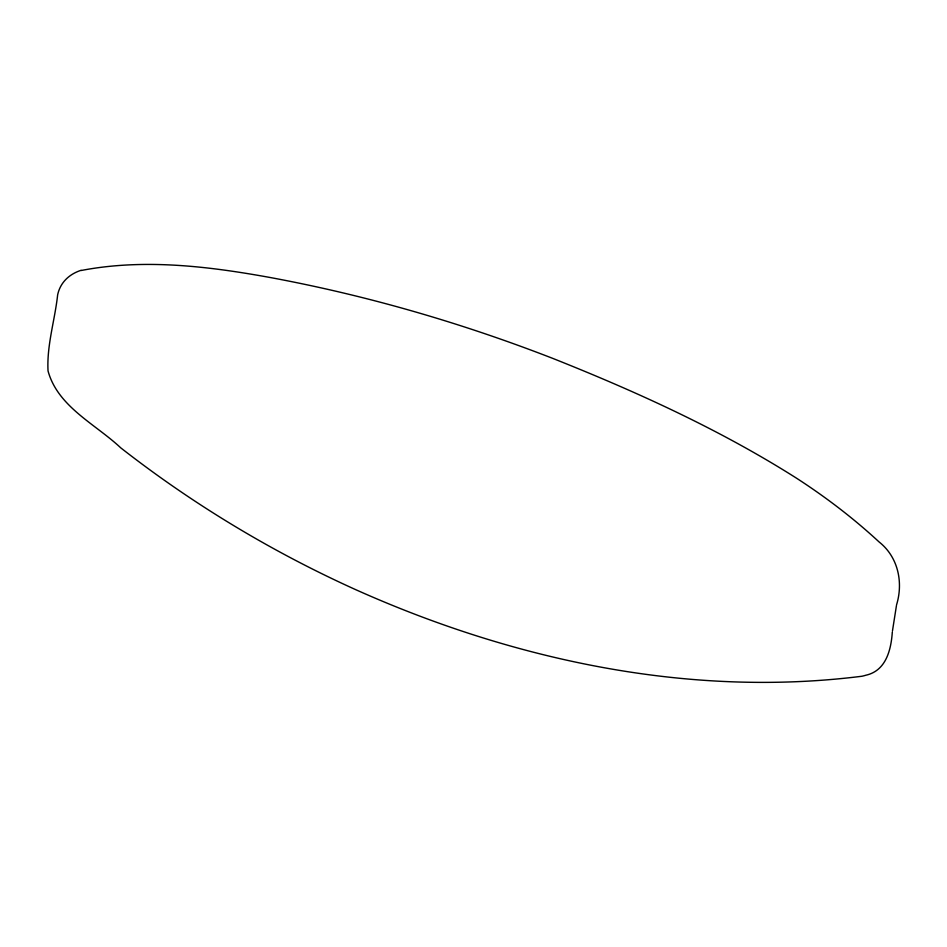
<?xml version="1.0" encoding="UTF-8"?>
<svg xmlns="http://www.w3.org/2000/svg" width="947" height="947" viewBox="0 0 947 947"><rect width="100%" height="100%" fill="white"/><g stroke="black" fill="none" stroke-linecap="round" stroke-linejoin="round"><path stroke-width="1.42" d="M896.549 604.884C903.462 582.405 898.194 556.966 879.029 541.897C853.413 518.187 825.559 496.962 796.261 478.022C719.708 429.524 636.775 391.809 552.717 358.368C461.201 322.832 366.477 295.346 269.919 277.459C207.926 266.214 143.601 258.46 81.158 270.499M896.466 605.476L892.5 630.738M892.323 631.909C891.127 649.583 886.167 670.843 865.747 675.258A54.63 38.756 30.1 0 1 861.888 676.253C689.321 698.01 513.096 660.13 355.527 589.579C272.026 551.841 192.951 504.254 120.731 447.836C95.41 424.031 57.755 406.748 48.037 370.928C46.652 345.43 54.867 320.264 57.637 294.943A60.454 42.887 30.1 0 1 81.04 270.321"/></g></svg>
